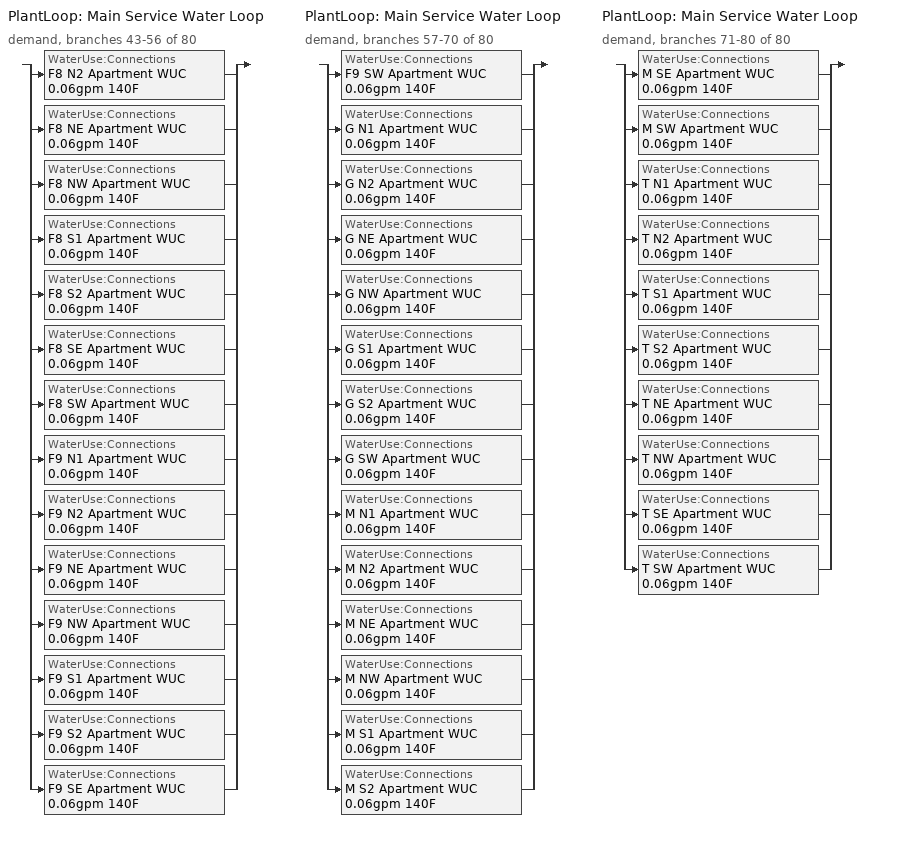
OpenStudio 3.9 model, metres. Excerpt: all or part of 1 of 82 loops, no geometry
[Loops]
PlantLoop 'Main Service Water Loop'
 demand, branches 43-56 of 80: split
  | WaterUse:Connections 'F8 N2 Apartment WUC 0.06gpm 140F'
  | WaterUse:Connections 'F8 NE Apartment WUC 0.06gpm 140F'
  | WaterUse:Connections 'F8 NW Apartment WUC 0.06gpm 140F'
  | WaterUse:Connections 'F8 S1 Apartment WUC 0.06gpm 140F'
  | WaterUse:Connections 'F8 S2 Apartment WUC 0.06gpm 140F'
  | WaterUse:Connections 'F8 SE Apartment WUC 0.06gpm 140F'
  | WaterUse:Connections 'F8 SW Apartment WUC 0.06gpm 140F'
  | WaterUse:Connections 'F9 N1 Apartment WUC 0.06gpm 140F'
  | WaterUse:Connections 'F9 N2 Apartment WUC 0.06gpm 140F'
  | WaterUse:Connections 'F9 NE Apartment WUC 0.06gpm 140F'
  | WaterUse:Connections 'F9 NW Apartment WUC 0.06gpm 140F'
  | WaterUse:Connections 'F9 S1 Apartment WUC 0.06gpm 140F'
  | WaterUse:Connections 'F9 S2 Apartment WUC 0.06gpm 140F'
  | WaterUse:Connections 'F9 SE Apartment WUC 0.06gpm 140F'
PlantLoop 'Main Service Water Loop'
 demand, branches 57-70 of 80: split
  | WaterUse:Connections 'F9 SW Apartment WUC 0.06gpm 140F'
  | WaterUse:Connections 'G N1 Apartment WUC 0.06gpm 140F'
  | WaterUse:Connections 'G N2 Apartment WUC 0.06gpm 140F'
  | WaterUse:Connections 'G NE Apartment WUC 0.06gpm 140F'
  | WaterUse:Connections 'G NW Apartment WUC 0.06gpm 140F'
  | WaterUse:Connections 'G S1 Apartment WUC 0.06gpm 140F'
  | WaterUse:Connections 'G S2 Apartment WUC 0.06gpm 140F'
  | WaterUse:Connections 'G SW Apartment WUC 0.06gpm 140F'
  | WaterUse:Connections 'M N1 Apartment WUC 0.06gpm 140F'
  | WaterUse:Connections 'M N2 Apartment WUC 0.06gpm 140F'
  | WaterUse:Connections 'M NE Apartment WUC 0.06gpm 140F'
  | WaterUse:Connections 'M NW Apartment WUC 0.06gpm 140F'
  | WaterUse:Connections 'M S1 Apartment WUC 0.06gpm 140F'
  | WaterUse:Connections 'M S2 Apartment WUC 0.06gpm 140F'
PlantLoop 'Main Service Water Loop'
 demand, branches 71-80 of 80: split
  | WaterUse:Connections 'M SE Apartment WUC 0.06gpm 140F'
  | WaterUse:Connections 'M SW Apartment WUC 0.06gpm 140F'
  | WaterUse:Connections 'T N1 Apartment WUC 0.06gpm 140F'
  | WaterUse:Connections 'T N2 Apartment WUC 0.06gpm 140F'
  | WaterUse:Connections 'T S1 Apartment WUC 0.06gpm 140F'
  | WaterUse:Connections 'T S2 Apartment WUC 0.06gpm 140F'
  | WaterUse:Connections 'T NE Apartment WUC 0.06gpm 140F'
  | WaterUse:Connections 'T NW Apartment WUC 0.06gpm 140F'
  | WaterUse:Connections 'T SE Apartment WUC 0.06gpm 140F'
  | WaterUse:Connections 'T SW Apartment WUC 0.06gpm 140F'
[WaterUse:Equipment:Definition] Peak Flow Rate {m3/s}=3.65885e-06; Target Temperature Schedule=Mixed Water At Faucet Temp - 140F; Sensible Fraction Schedule=Fraction Sensible - 0.2; Latent Fraction Schedule=Fraction Latent - 0.05
F8 N2 Apartment 0.06gpm 140F; F8 NE Apartment 0.06gpm 140F; F8 NW Apartment 0.06gpm 140F; F8 S1 Apartment 0.06gpm 140F; F8 S2 Apartment 0.06gpm 140F; F8 SE Apartment 0.06gpm 140F; F8 SW Apartment 0.06gpm 140F; F9 N1 Apartment 0.06gpm 140F; F9 N2 Apartment 0.06gpm 140F; F9 NE Apartment 0.06gpm 140F; F9 NW Apartment 0.06gpm 140F; F9 S1 Apartment 0.06gpm 140F; F9 S2 Apartment 0.06gpm 140F; F9 SE Apartment 0.06gpm 140F; F9 SW Apartment 0.06gpm 140F; G N1 Apartment 0.06gpm 140F; G N2 Apartment 0.06gpm 140F; G NE Apartment 0.06gpm 140F; G NW Apartment 0.06gpm 140F; G S1 Apartment 0.06gpm 140F; G S2 Apartment 0.06gpm 140F; G SW Apartment 0.06gpm 140F; M N1 Apartment 0.06gpm 140F; M N2 Apartment 0.06gpm 140F; M NE Apartment 0.06gpm 140F; M NW Apartment 0.06gpm 140F; M S1 Apartment 0.06gpm 140F; M S2 Apartment 0.06gpm 140F; M SE Apartment 0.06gpm 140F; M SW Apartment 0.06gpm 140F; T N1 Apartment 0.06gpm 140F; T N2 Apartment 0.06gpm 140F; T S1 Apartment 0.06gpm 140F; T S2 Apartment 0.06gpm 140F; T NE Apartment 0.06gpm 140F; T NW Apartment 0.06gpm 140F; T SE Apartment 0.06gpm 140F; T SW Apartment 0.06gpm 140F
[WaterUse:Equipment] Flow Rate Fraction Schedule=ApartmentHighRise APT_DHW_SCH
Name | Water Use Equipment Definition
F8 N2 Apartment Service Water Use 0.06gpm 140F | F8 N2 Apartment 0.06gpm 140F
F8 NE Apartment Service Water Use 0.06gpm 140F | F8 NE Apartment 0.06gpm 140F
F8 NW Apartment Service Water Use 0.06gpm 140F | F8 NW Apartment 0.06gpm 140F
F8 S1 Apartment Service Water Use 0.06gpm 140F | F8 S1 Apartment 0.06gpm 140F
F8 S2 Apartment Service Water Use 0.06gpm 140F | F8 S2 Apartment 0.06gpm 140F
F8 SE Apartment Service Water Use 0.06gpm 140F | F8 SE Apartment 0.06gpm 140F
F8 SW Apartment Service Water Use 0.06gpm 140F | F8 SW Apartment 0.06gpm 140F
F9 N1 Apartment Service Water Use 0.06gpm 140F | F9 N1 Apartment 0.06gpm 140F
F9 N2 Apartment Service Water Use 0.06gpm 140F | F9 N2 Apartment 0.06gpm 140F
F9 NE Apartment Service Water Use 0.06gpm 140F | F9 NE Apartment 0.06gpm 140F
F9 NW Apartment Service Water Use 0.06gpm 140F | F9 NW Apartment 0.06gpm 140F
F9 S1 Apartment Service Water Use 0.06gpm 140F | F9 S1 Apartment 0.06gpm 140F
F9 S2 Apartment Service Water Use 0.06gpm 140F | F9 S2 Apartment 0.06gpm 140F
F9 SE Apartment Service Water Use 0.06gpm 140F | F9 SE Apartment 0.06gpm 140F
F9 SW Apartment Service Water Use 0.06gpm 140F | F9 SW Apartment 0.06gpm 140F
G N1 Apartment Service Water Use 0.06gpm 140F | G N1 Apartment 0.06gpm 140F
G N2 Apartment Service Water Use 0.06gpm 140F | G N2 Apartment 0.06gpm 140F
G NE Apartment Service Water Use 0.06gpm 140F | G NE Apartment 0.06gpm 140F
G NW Apartment Service Water Use 0.06gpm 140F | G NW Apartment 0.06gpm 140F
G S1 Apartment Service Water Use 0.06gpm 140F | G S1 Apartment 0.06gpm 140F
G S2 Apartment Service Water Use 0.06gpm 140F | G S2 Apartment 0.06gpm 140F
G SW Apartment Service Water Use 0.06gpm 140F | G SW Apartment 0.06gpm 140F
M N1 Apartment Service Water Use 0.06gpm 140F | M N1 Apartment 0.06gpm 140F
M N2 Apartment Service Water Use 0.06gpm 140F | M N2 Apartment 0.06gpm 140F
M NE Apartment Service Water Use 0.06gpm 140F | M NE Apartment 0.06gpm 140F
M NW Apartment Service Water Use 0.06gpm 140F | M NW Apartment 0.06gpm 140F
M S1 Apartment Service Water Use 0.06gpm 140F | M S1 Apartment 0.06gpm 140F
M S2 Apartment Service Water Use 0.06gpm 140F | M S2 Apartment 0.06gpm 140F
M SE Apartment Service Water Use 0.06gpm 140F | M SE Apartment 0.06gpm 140F
M SW Apartment Service Water Use 0.06gpm 140F | M SW Apartment 0.06gpm 140F
T N1 Apartment Service Water Use 0.06gpm 140F | T N1 Apartment 0.06gpm 140F
T N2 Apartment Service Water Use 0.06gpm 140F | T N2 Apartment 0.06gpm 140F
T S1 Apartment Service Water Use 0.06gpm 140F | T S1 Apartment 0.06gpm 140F
T S2 Apartment Service Water Use 0.06gpm 140F | T S2 Apartment 0.06gpm 140F
T NE Apartment Service Water Use 0.06gpm 140F | T NE Apartment 0.06gpm 140F
T NW Apartment Service Water Use 0.06gpm 140F | T NW Apartment 0.06gpm 140F
T SE Apartment Service Water Use 0.06gpm 140F | T SE Apartment 0.06gpm 140F
T SW Apartment Service Water Use 0.06gpm 140F | T SW Apartment 0.06gpm 140F
[WaterUse:Connections] Drain Water Heat Exchanger Type=None; Drain Water Heat Exchanger Destination=Plant
Name | Water Use Equipment Name 1
F8 N2 Apartment WUC 0.06gpm 140F | F8 N2 Apartment Service Water Use 0.06gpm 140F
F8 NE Apartment WUC 0.06gpm 140F | F8 NE Apartment Service Water Use 0.06gpm 140F
F8 NW Apartment WUC 0.06gpm 140F | F8 NW Apartment Service Water Use 0.06gpm 140F
F8 S1 Apartment WUC 0.06gpm 140F | F8 S1 Apartment Service Water Use 0.06gpm 140F
F8 S2 Apartment WUC 0.06gpm 140F | F8 S2 Apartment Service Water Use 0.06gpm 140F
F8 SE Apartment WUC 0.06gpm 140F | F8 SE Apartment Service Water Use 0.06gpm 140F
F8 SW Apartment WUC 0.06gpm 140F | F8 SW Apartment Service Water Use 0.06gpm 140F
F9 N1 Apartment WUC 0.06gpm 140F | F9 N1 Apartment Service Water Use 0.06gpm 140F
F9 N2 Apartment WUC 0.06gpm 140F | F9 N2 Apartment Service Water Use 0.06gpm 140F
F9 NE Apartment WUC 0.06gpm 140F | F9 NE Apartment Service Water Use 0.06gpm 140F
F9 NW Apartment WUC 0.06gpm 140F | F9 NW Apartment Service Water Use 0.06gpm 140F
F9 S1 Apartment WUC 0.06gpm 140F | F9 S1 Apartment Service Water Use 0.06gpm 140F
F9 S2 Apartment WUC 0.06gpm 140F | F9 S2 Apartment Service Water Use 0.06gpm 140F
F9 SE Apartment WUC 0.06gpm 140F | F9 SE Apartment Service Water Use 0.06gpm 140F
F9 SW Apartment WUC 0.06gpm 140F | F9 SW Apartment Service Water Use 0.06gpm 140F
G N1 Apartment WUC 0.06gpm 140F | G N1 Apartment Service Water Use 0.06gpm 140F
G N2 Apartment WUC 0.06gpm 140F | G N2 Apartment Service Water Use 0.06gpm 140F
G NE Apartment WUC 0.06gpm 140F | G NE Apartment Service Water Use 0.06gpm 140F
G NW Apartment WUC 0.06gpm 140F | G NW Apartment Service Water Use 0.06gpm 140F
G S1 Apartment WUC 0.06gpm 140F | G S1 Apartment Service Water Use 0.06gpm 140F
G S2 Apartment WUC 0.06gpm 140F | G S2 Apartment Service Water Use 0.06gpm 140F
G SW Apartment WUC 0.06gpm 140F | G SW Apartment Service Water Use 0.06gpm 140F
M N1 Apartment WUC 0.06gpm 140F | M N1 Apartment Service Water Use 0.06gpm 140F
M N2 Apartment WUC 0.06gpm 140F | M N2 Apartment Service Water Use 0.06gpm 140F
M NE Apartment WUC 0.06gpm 140F | M NE Apartment Service Water Use 0.06gpm 140F
M NW Apartment WUC 0.06gpm 140F | M NW Apartment Service Water Use 0.06gpm 140F
M S1 Apartment WUC 0.06gpm 140F | M S1 Apartment Service Water Use 0.06gpm 140F
M S2 Apartment WUC 0.06gpm 140F | M S2 Apartment Service Water Use 0.06gpm 140F
M SE Apartment WUC 0.06gpm 140F | M SE Apartment Service Water Use 0.06gpm 140F
M SW Apartment WUC 0.06gpm 140F | M SW Apartment Service Water Use 0.06gpm 140F
T N1 Apartment WUC 0.06gpm 140F | T N1 Apartment Service Water Use 0.06gpm 140F
T N2 Apartment WUC 0.06gpm 140F | T N2 Apartment Service Water Use 0.06gpm 140F
T S1 Apartment WUC 0.06gpm 140F | T S1 Apartment Service Water Use 0.06gpm 140F
T S2 Apartment WUC 0.06gpm 140F | T S2 Apartment Service Water Use 0.06gpm 140F
T NE Apartment WUC 0.06gpm 140F | T NE Apartment Service Water Use 0.06gpm 140F
T NW Apartment WUC 0.06gpm 140F | T NW Apartment Service Water Use 0.06gpm 140F
T SE Apartment WUC 0.06gpm 140F | T SE Apartment Service Water Use 0.06gpm 140F
T SW Apartment WUC 0.06gpm 140F | T SW Apartment Service Water Use 0.06gpm 140F
[Schedule:Ruleset]
Name | Default Day Schedule | Summer Design Day Schedule | Winter Design Day Schedule
ApartmentHighRise APT_DHW_SCH | ApartmentHighRise APT_DHW_SCH Default | ApartmentHighRise APT_DHW_SCH Summer Design Day | ApartmentHighRise APT_DHW_SCH Winter Design Day
Fraction Sensible - 0.2 | Fraction Sensible - 0.2 Default
Fraction Latent - 0.05 | Fraction Latent - 0.05 Default
Mixed Water At Faucet Temp - 140F | Mixed Water At Faucet Temp - 140F Default
[Schedule:Day]
ApartmentHighRise APT_DHW_SCH Default; ApartmentHighRise APT_DHW_SCH Winter Design Day; ApartmentHighRise APT_DHW_SCH Summer Design Day: No, 1, 0, 0.08, 2, 0, 0.04, 4, 0, 0.01, 5, 0, 0.04, 6, 0, 0.27, 7, 0, 0.94, 8, 0, 1, 9, 0, 0.96, 10, 0, 0.84, 11, 0, 0.76, 12, 0, 0.61, 13, 0, 0.53, 14, 0, 0.47, 15, 0, 0.41, 16, 0, 0.47, 17, 0, 0.55, 18, 0, 0.73, 19, 0, 0.86, 20, 0, 0.82, 21, 0, 0.75, 22, 0, 0.61, 23, 0, 0.53, 24, 0, 0.29
Fraction Sensible - 0.2 Default: 24, 0, 0.2
Fraction Latent - 0.05 Default: 24, 0, 0.05
Mixed Water At Faucet Temp - 140F Default: 24, 0, 60
